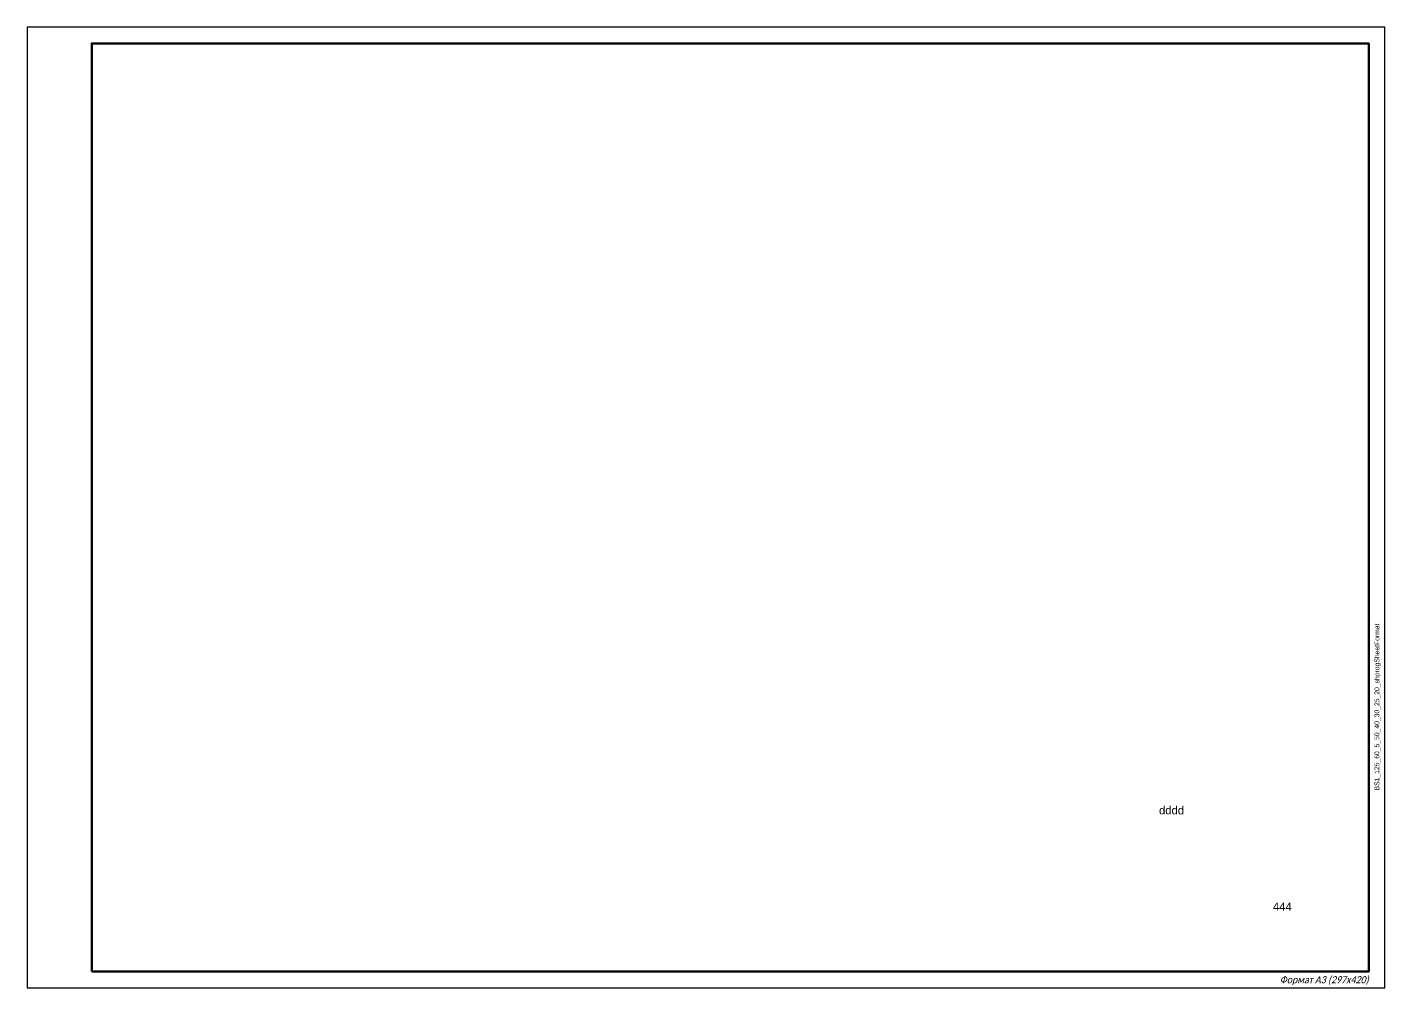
# Model space of a CAD drawing. Header units: millimetres. Extents: x 9094 to 12381, y -2227 to 957.
# Drawn here: x 9093.9 to 9513.9, y -1794.3 to -1497.3 of the extents above; entities that cross this region are included whole.
import ezdxf
from ezdxf.enums import TextEntityAlignment as Align

# ---------------------------------------------------------------- set-up
doc = ezdxf.new("R2010")
doc.units = ezdxf.units.MM
doc.layers.add('PaperFormat', color=7, linetype='Continuous')
doc.layers.add('ShtampPaper', color=7, linetype='Continuous')
doc.styles.add('shtampText', font='calibri.ttf', dxfattribs={"width": 0.9, "oblique": 15, "height": 2.2})
doc.styles.get("Standard").update_dxf_attribs({"font": 'arial.ttf'})

# ---------------------------------------------------------------- blocks, each defined once
blk = doc.blocks.new('a3_0_297_420_progSheetFormat')
at = {"layer": 'ShtampPaper', "ltscale": 100}
blk.add_lwpolyline([(-420, 0), (0, 0), (0, 297), (-420, 297), (-420, 0)], dxfattribs=at)
at = {"layer": 'ShtampPaper', "lineweight": 50, "ltscale": 100}
blk.add_lwpolyline([(-400, 5), (-5, 5), (-5, 292), (-400, 292), (-400, 5)], dxfattribs=at)
at = {"layer": 'ShtampPaper', "style": 'shtampText', "oblique": 15, "width": 0.9}
blk.add_text('Формат А3 (297х420)', height=2.2, dxfattribs=at).set_placement((-5, 2.5), align=Align.MIDDLE_RIGHT)

msp = doc.modelspace()

# ---------------------------------------------------------------- block references
at = {"layer": 'PaperFormat'}
msp.add_blockref('a3_0_297_420_progSheetFormat', (9513.894, -1794.262), dxfattribs=at)

# ---------------------------------------------------------------- texts
at = {"layer": 'PaperFormat', "insert": (9510.693, -1733.237), "char_height": 1.5, "attachment_point": 1, "rotation": 90}
msp.add_mtext_dynamic_manual_height_columns('BS1_125_60_5_50_40_30_25_20_shprogSheetFormat', width=4.99772, gutter_width=12.5, heights=[0], dxfattribs=at)
at = {"layer": 'PaperFormat', "char_height": 2.5, "attachment_point": 1}
for s, width, insert in [('dddd', 53.28554, (9444.025, -1738.124)), ('444', 4.99772, (9479.268, -1767.909))]:
    msp.add_mtext_dynamic_manual_height_columns(s, width=width, gutter_width=12.5, heights=[0], dxfattribs=dict(at, insert=insert))

doc.saveas('drawing.dxf')
